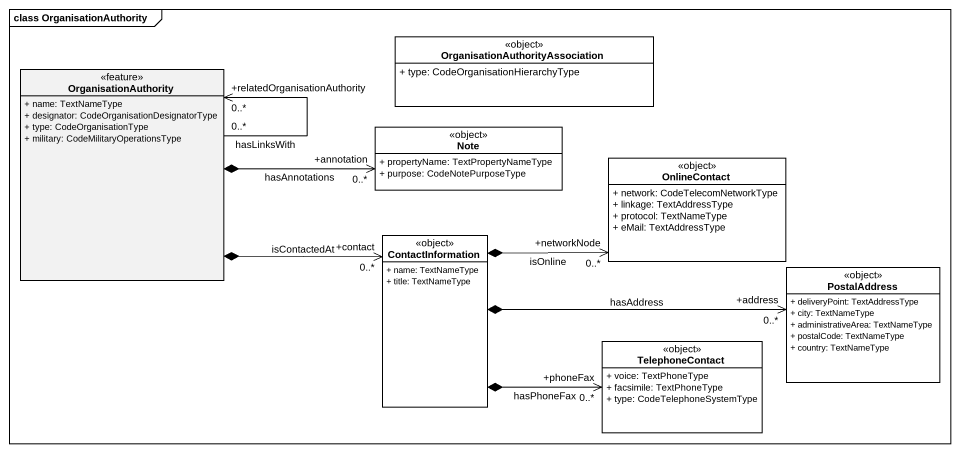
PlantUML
@startuml
mainframe class OrganisationAuthority
hide circle
hide empty members
skinparam classAttributeIconSize 0
class OrganisationAuthority <<feature>> {
  + name: TextNameType
  + designator: CodeOrganisationDesignatorType
  + type: CodeOrganisationType
  + military: CodeMilitaryOperationsType
}
class "OrganisationAuthorityAssociation" as OrganisationAuthorityAssocia <<object>> #FFFFFF {
  + type: CodeOrganisationHierarchyType
}
class "Note" as Note_ <<object>> #FFFFFF {
  + propertyName: TextPropertyNameType
  + purpose: CodeNotePurposeType
}
class OnlineContact <<object>> #FFFFFF {
  + network: CodeTelecomNetworkType
  + linkage: TextAddressType
  + protocol: TextNameType
  + eMail: TextAddressType
}
class ContactInformation <<object>> #FFFFFF {
  + name: TextNameType
  + title: TextNameType
}
class PostalAddress <<object>> #FFFFFF {
  + deliveryPoint: TextAddressType
  + city: TextNameType
  + administrativeArea: TextNameType
  + postalCode: TextNameType
  + country: TextNameType
}
class TelephoneContact <<object>> #FFFFFF {
  + voice: TextPhoneType
  + facsimile: TextPhoneType
  + type: CodeTelephoneSystemType
}
OrganisationAuthority "0..*" --> "+relatedOrganisationAuthority\n0..*" OrganisationAuthority : hasLinksWith
OrganisationAuthority *-right-> "+annotation\n0..*" Note_ : hasAnnotations
OrganisationAuthority *-right-> "+contact\n0..*" ContactInformation : isContactedAt
ContactInformation *-right-> "+networkNode\n0..*" OnlineContact : isOnline
ContactInformation *-right-> "+address\n0..*" PostalAddress : hasAddress
ContactInformation *-right-> "+phoneFax\n0..*" TelephoneContact : hasPhoneFax
@enduml
